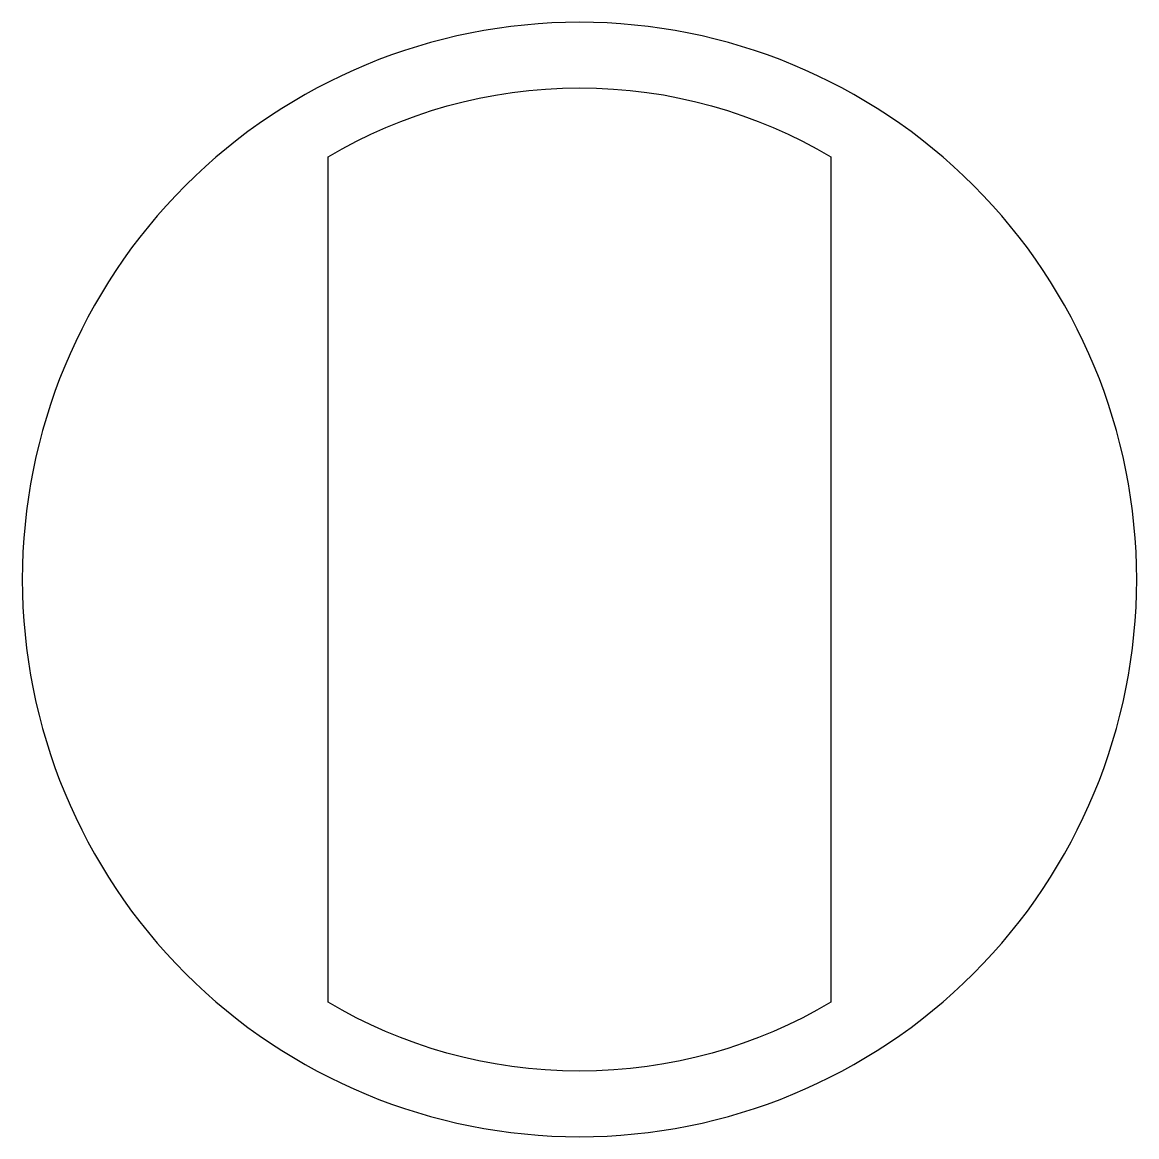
# Model space of a CAD drawing. Extents: x -25.5 to 25.5, y -25.5 to 25.5.
import ezdxf

# ---------------------------------------------------------------- set-up
doc = ezdxf.new("R2010")
doc.units = 0
doc.layers.add('LAYER_1', color=18, linetype='CONTINUOUS')

msp = doc.modelspace()

# ---------------------------------------------------------------- linework, layer by layer
at = {"layer": 'LAYER_1'}
msp.add_lwpolyline([(0, 25.5, 0.414214), (-25.5, 0, 0.414214), (0, -25.5, 0.414214), (25.5, 0, 0.414214)], format="xyb", close=True, dxfattribs=at)
msp.add_lwpolyline([(-11.503, -19.341), (-11.503, 19.339), (-10.863, 19.706), (-10.21, 20.053), (-9.546, 20.378), (-8.869, 20.682), (-8.181, 20.964), (-7.482, 21.224), (-6.773, 21.461), (-6.054, 21.674), (-5.325, 21.864), (-4.587, 22.031), (-3.841, 22.172), (-3.087, 22.289), (-2.326, 22.381), (-1.557, 22.447), (-0.781, 22.487), (0, 22.5), (0.78, 22.487), (1.554, 22.447), (2.322, 22.381), (3.083, 22.289), (3.837, 22.173), (4.582, 22.031), (5.32, 21.865), (6.048, 21.675), (6.768, 21.461), (7.477, 21.225), (8.177, 20.965), (8.865, 20.683), (9.543, 20.379), (10.208, 20.053), (10.862, 19.706), (11.503, 19.339), (11.503, -19.341), (10.866, -19.707), (10.216, -20.053), (9.553, -20.377), (8.878, -20.681), (8.192, -20.962), (7.494, -21.222), (6.786, -21.459), (6.067, -21.673), (5.339, -21.863), (4.601, -22.029), (3.854, -22.171), (3.098, -22.288), (2.335, -22.38), (1.564, -22.447), (0.785, -22.487), (0, -22.5), (-0.785, -22.487), (-1.564, -22.447), (-2.335, -22.38), (-3.098, -22.288), (-3.854, -22.171), (-4.601, -22.029), (-5.339, -21.863), (-6.067, -21.673), (-6.786, -21.459), (-7.494, -21.222), (-8.192, -20.962), (-8.878, -20.681), (-9.553, -20.377), (-10.216, -20.053), (-10.866, -19.707)], close=True, dxfattribs=at)

doc.saveas('drawing.dxf')
